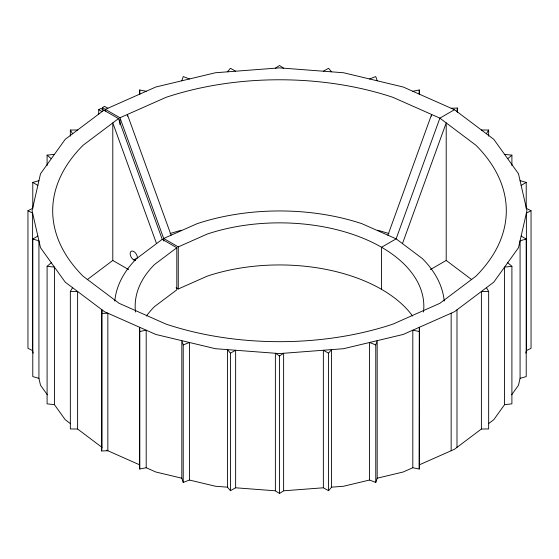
<?xml version="1.0" encoding="UTF-8"?>
<svg xmlns="http://www.w3.org/2000/svg" width="559" height="559" viewBox="0 0 559 559"><rect width="100%" height="100%" fill="white"/><g stroke="black" fill="none" stroke-linecap="round" stroke-linejoin="round"><path stroke-width="0.84" d="M139.645 94.171L139.743 89.971L146.199 91.264M419.257 469.029L419.355 327.288L419.257 469.029L412.801 467.736L403.214 471.985L377.185 478.211L375.767 482.445L369.569 480.027L343.54 486.253L331.557 487.168L328.573 490.711L323.361 487.79L283.623 490.809L279.5 493.506L275.377 490.809L235.639 487.79L230.427 490.711L227.443 487.168L227.443 349.62L230.427 353.169L230.427 490.711M101.626 313.424L102.011 309.833L102.011 447.375L101.626 450.966L107.845 450.743L107.845 313.201L101.626 313.424L101.626 450.966M456.989 111.625L457.374 108.034L451.155 108.257M520.073 378.324L526.215 376.605L526.215 239.063L520.073 240.782L520.073 378.324L518.493 385.242L511.632 394.808M525.802 353.204L526.382 350.654L526.382 213.112L531.05 210.729L531.05 348.271L526.382 350.654M181.815 80.789L183.233 76.555L189.431 78.973M375.767 482.445L375.767 344.903L377.185 340.662L377.185 478.211M387.89 235.192L431.625 114.483L431.625 116.223M402.466 243.605L446.208 122.896L446.208 260.445L471.775 279.682M102.011 447.375L77.61 429.019L70.343 428.956L70.343 291.414L72.579 287.689M486.421 133.769L488.657 130.051L481.39 129.981M504.56 404.667L511.904 403.85L511.904 266.308L504.56 267.125L504.56 404.667L493.779 419.697L488.426 423.722M227.443 71.831L230.427 68.289L235.639 71.21M328.573 490.711L328.573 353.169L331.557 349.62L331.557 487.168M70.574 423.722L65.221 419.697L54.44 404.667L47.096 403.85L47.096 266.308L51.288 262.73M507.712 158.728L511.904 155.157L511.904 165.604M103.911 110.193L65.221 139.303L40.507 173.758L32.073 210.729L40.507 247.7L65.221 282.155L104.54 311.74L155.786 334.443L215.46 348.711L279.5 353.581L343.54 348.711L403.214 334.443L454.46 311.74L493.779 282.155L518.493 247.7L526.927 210.729L518.493 173.758L493.779 139.303L454.46 109.718L403.214 87.015L343.54 72.747L279.5 67.877L215.46 72.747L155.786 87.015L105.372 109.354L105.372 111.094M146.409 316.038A144.334 83.326 0 0 1 154.508 306.605L176.812 289.828L176.812 247.735L162.229 239.322L118.487 118.613L83.081 145.256A226.807 130.946 0 0 0 83.081 276.202L119.123 303.32L166.093 324.129A226.807 130.946 0 0 0 392.907 324.129L439.877 303.32L475.919 276.202A226.807 130.946 0 0 0 475.919 145.256L439.877 118.138L392.907 97.322A226.807 130.946 0 0 0 166.093 97.322L119.947 117.767L102.353 107.614L102.353 110.228M87.225 279.682L112.792 260.445L112.792 122.896L156.534 243.605M162.229 239.322L136.648 258.565A164.954 95.233 0 0 0 114.791 301.056M176.812 247.735L154.508 264.519A144.334 83.326 0 0 0 135.523 312.027M486.421 287.689L488.657 291.414L488.657 428.956L481.39 429.019L454.46 449.282L419.355 464.829M275.377 68.191L279.5 65.494L283.623 68.191M279.5 493.506L279.5 355.957L283.623 353.267L283.623 490.809M47.368 394.808L40.507 385.242L38.927 378.324L32.785 376.605L32.785 239.063L37.851 236.052M521.149 185.406L526.215 182.395L526.215 208.514M98.712 114.071L98.712 109.718L100.9 108.453L118.487 118.613M102.353 107.614L104.54 106.35L107.845 108.257M133.797 259.942L137.444 257.839A5.157 2.977 60 0 0 133.168 251.222A5.157 2.977 60 0 0 130.373 255.197A5.157 2.977 60 0 0 135.62 260.431M454.46 109.718L439.877 118.138L396.135 238.847L381.559 247.26L381.559 289.352M430.367 269.585L446.208 260.445M323.361 71.21L328.573 68.289L331.557 71.831M230.427 353.169L235.639 350.241L235.639 487.79M33.198 353.204L32.618 350.654L27.95 348.271L27.95 210.729L32.618 208.346M119.947 124.734L119.947 117.767L163.689 238.476L178.265 246.896L207.333 234.018A144.334 83.326 0 0 1 356.006 235.528A144.334 83.326 0 0 1 423.477 312.027M176.078 287.724L178.265 288.982L207.333 276.104A144.334 83.326 0 0 1 412.591 316.038M369.569 78.973L375.767 76.555L377.185 80.789M183.233 344.903L189.431 342.485L189.431 480.027L183.233 482.445L181.815 478.211L181.815 340.662L183.233 344.903L183.233 482.445M32.785 208.514L32.785 182.395L38.927 180.676M412.801 91.264L419.257 89.971L419.355 94.171M146.199 467.736L139.743 469.029L139.743 331.48L146.199 330.194L146.199 467.736L155.786 471.985L181.815 478.211M47.096 165.597L47.096 155.15L54.44 154.333M70.343 136.137L70.343 130.044L77.61 129.981M488.657 291.414L481.39 291.477L481.39 429.019M70.343 291.414L77.61 291.477L77.61 429.019M227.443 487.168L215.46 486.253L189.431 480.027M47.096 266.308L54.44 267.125L54.44 404.667M504.56 154.333L511.904 155.157M419.257 331.48L412.801 330.194L412.801 467.736M520.073 180.676L526.215 182.395M32.785 239.063L38.927 240.782L38.927 378.324M375.767 344.903L369.569 342.485L369.569 480.027M106.524 450.163L139.645 464.829L139.743 469.029M526.382 208.346L531.05 210.729M27.95 210.729L32.618 213.112L32.618 350.654M328.573 353.169L323.361 350.241L323.361 487.79M98.712 109.718L102.011 111.625M112.792 260.445L128.633 269.585M521.149 236.052L526.215 239.063M32.785 182.395L37.851 185.406M279.5 355.957L275.377 353.267L275.377 490.809M47.096 155.15L51.288 158.728M507.712 262.73L511.904 266.308M70.343 130.044L72.579 133.769M171.11 235.192L127.375 114.483L127.375 116.223M139.743 331.48L139.645 327.288L139.645 464.829M488.657 130.051L488.657 136.144M457.374 108.034L457.374 112.387M456.989 309.833L456.989 447.375M451.155 313.201L451.155 450.743M419.257 89.971L419.257 94.324M178.265 246.896L178.265 288.982M163.689 241.055L163.689 238.476L197.027 223.712A164.954 95.233 0 0 1 361.973 223.712L396.135 238.847L422.352 258.565A164.954 95.233 0 0 1 444.209 301.056M139.743 89.971L139.743 94.324M170.041 233.585A226.807 130.946 0 0 1 181.395 230.21M377.604 230.21A226.807 130.946 0 0 1 388.959 233.585"/></g></svg>
